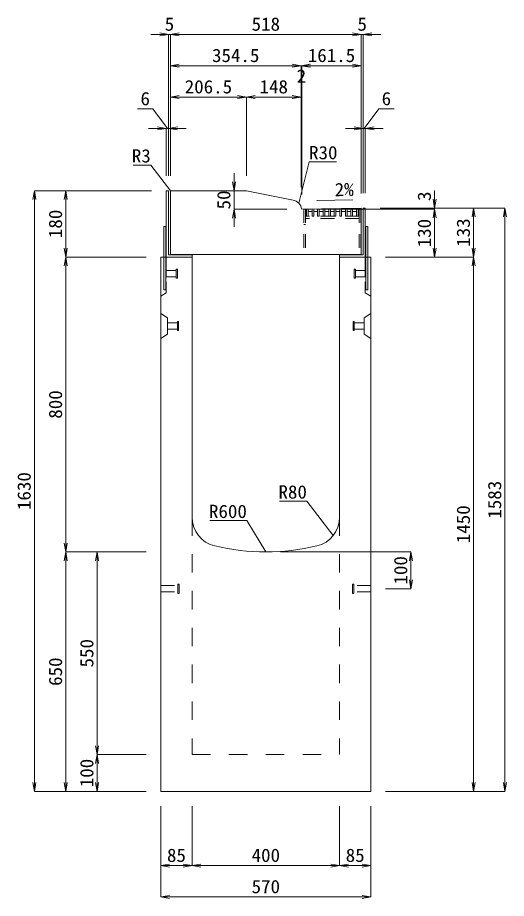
# Model space of a CAD drawing. Units: millimetres at full size. Extents: x -1809 to 57027, y -20349 to 17321.
# Drawn here: x 51395 to 52721, y -10886 to -8496 of the extents above; entities that cross this region are included whole.
import ezdxf
from ezdxf.enums import TextEntityAlignment as Align

# ---------------------------------------------------------------- set-up
doc = ezdxf.new("R2010")
doc.units = ezdxf.units.MM
doc.header["$LTSCALE"] = 50
for name, pattern in [('USER1', [2, 1, -1]), ('USER2', [1.35, 0.75, -0.6]), ('USER3', [1.35, 0.75, -0.6])]:
    doc.linetypes.add(name, pattern=pattern)
for name, color, linetype, lineweight in [('インサート', 3, 'USER2', 9), ('受枠', 3, 'Continuous', 5), ('寸法線', 7, 'Continuous', 13), ('引出線', 4, 'Continuous', 13), ('本体', 2, 'Continuous', 13), ('ｸﾞﾚｰﾁﾝｸﾞ', 7, 'USER3', 9)]:
    doc.layers.add(name, color=color, linetype=linetype, lineweight=lineweight)
doc.styles.add('ＭＳ 明朝', font='')
doc.styles.get('ＭＳ 明朝').set_extended_font_data('MS Mincho')

# ---------------------------------------------------------------- blocks, each defined once
blk = doc.blocks.new('open_arrow')
at = {"color": 0, "linetype": 'Continuous', "lineweight": -2}
blk.add_lwpolyline([(7.5, 1.25), (0, 0), (7.5, -1.25)], dxfattribs=at)

msp = doc.modelspace()

# ---------------------------------------------------------------- linework, layer by layer
at = {"layer": 'インサート'}
for p, q in [((51798.24, -9182.55), (51825.24, -9182.55)), ((51798.24, -9182.55), (51798.24, -9199.55)), ((51798.24, -9199.55), (51825.24, -9199.55)), ((51828.24, -9178.55), (51825.24, -9178.55)), ((51825.24, -9178.55), (51825.24, -9203.55)), ((51828.24, -9203.55), (51828.24, -9178.55)), ((52308.24, -9178.55), (52311.24, -9178.55)), ((52308.24, -9203.55), (52308.24, -9178.55)), ((52311.24, -9178.55), (52311.24, -9203.55)), ((52338.24, -9182.55), (52311.24, -9182.55)), ((52338.24, -9199.55), (52311.24, -9199.55)), ((52338.24, -9182.55), (52338.24, -9199.55)), ((51825.24, -9203.55), (51828.24, -9203.55)), ((52311.24, -9203.55), (52308.24, -9203.55)), ((51801.44, -9324.55), (51828.44, -9324.55)), ((51801.44, -9324.55), (51801.44, -9341.55)), ((51801.44, -9341.55), (51828.44, -9341.55)), ((51831.44, -9320.55), (51828.44, -9320.55)), ((51828.44, -9320.55), (51828.44, -9345.55)), ((51831.44, -9345.55), (51831.44, -9320.55)), ((52305.04, -9320.55), (52308.04, -9320.55)), ((52305.04, -9345.55), (52305.04, -9320.55)), ((52308.04, -9320.55), (52308.04, -9345.55)), ((52335.04, -9324.55), (52308.04, -9324.55)), ((52335.04, -9341.55), (52308.04, -9341.55)), ((52335.04, -9324.55), (52335.04, -9341.55)), ((51828.44, -9345.55), (51831.44, -9345.55)), ((52308.04, -9345.55), (52305.04, -9345.55)), ((51829.24, -10058.55), (51829.24, -10033.55)), ((51829.24, -10033.55), (51833.24, -10033.55)), ((51833.24, -10058.55), (51833.24, -10033.55)), ((52303.24, -10033.55), (52307.24, -10033.55)), ((52303.24, -10033.55), (52303.24, -10058.55)), ((52307.24, -10033.55), (52307.24, -10058.55)), ((51783.24, -10037.55), (51829.24, -10037.55)), ((51783.24, -10054.55), (51783.24, -10037.55)), ((51783.24, -10054.55), (51829.24, -10054.55)), ((51833.24, -10058.55), (51829.24, -10058.55)), ((52307.24, -10058.55), (52303.24, -10058.55)), ((52353.24, -10037.55), (52307.24, -10037.55)), ((52353.24, -10054.55), (52307.24, -10054.55)), ((52353.24, -10037.55), (52353.24, -10054.55))]:
    msp.add_line(p, q, dxfattribs=at)
at = {"layer": '受枠'}
for p, q in [((51804.24, -8966.05), (51798.24, -8966.05)), ((51798.24, -9146.05), (51798.24, -8966.05)), ((51804.24, -9140.05), (51804.24, -8966.05)), ((52332.24, -9140.05), (52332.24, -9013.05)), ((52332.24, -9013.05), (52338.24, -9013.05)), ((52338.24, -9146.05), (52338.24, -9013.05)), ((51791.24, -9063.05), (51791.24, -9235.05)), ((51797.24, -9063.05), (51791.24, -9063.05)), ((51797.24, -9063.05), (51797.24, -9235.05)), ((52339.24, -9063.05), (52339.24, -9235.05)), ((52339.24, -9063.05), (52345.24, -9063.05)), ((52345.24, -9063.05), (52345.24, -9235.05)), ((51868.24, -9146.05), (51798.24, -9146.05)), ((51868.24, -9140.05), (51804.24, -9140.05)), ((51868.24, -9146.05), (51868.24, -9140.05)), ((52268.24, -9146.05), (52268.24, -9140.05)), ((52268.24, -9140.05), (52332.24, -9140.05)), ((52338.24, -9146.05), (52268.24, -9146.05)), ((51791.24, -9235.05), (51797.24, -9235.05)), ((52345.24, -9235.05), (52339.24, -9235.05))]:
    msp.add_line(p, q, dxfattribs=at)
at = {"layer": '寸法線'}
for p, q in [((51857.24, -8541.93), (51756.24, -8541.93)), ((51804.24, -8926.03), (51804.24, -8541.93)), ((52327.24, -8541.93), (51809.24, -8541.93)), ((51809.24, -8926.03), (51809.24, -8541.93)), ((51809.24, -8926.03), (51809.24, -8541.93)), ((52279.24, -8541.93), (52380.24, -8541.93)), ((52327.24, -8973.23), (52327.24, -8541.93)), ((52327.24, -8973.23), (52327.24, -8541.93)), ((52332.24, -8973.03), (52332.24, -8541.93)), ((52211.74, -8626.93), (51809.24, -8626.93)), ((51809.24, -8926.03), (51809.24, -8626.93)), ((52213.67, -8626.93), (52115.74, -8626.93)), ((52163.74, -8956.03), (52163.74, -8626.93)), ((52327.24, -8626.93), (52165.67, -8626.93)), ((52165.67, -8976.03), (52165.67, -8626.93)), ((52327.24, -8973.23), (52327.24, -8626.93)), ((51809.24, -8711.93), (52015.74, -8711.93)), ((51809.24, -8926.03), (51809.24, -8711.93)), ((52015.74, -8926.03), (52015.74, -8711.93)), ((52015.74, -8711.93), (52163.74, -8711.93)), ((52015.74, -8926.03), (52015.74, -8711.93)), ((52163.74, -8956.03), (52163.74, -8711.93)), ((52163.74, -8956.03), (52163.74, -8717.95)), ((52165.67, -8976.03), (52165.67, -8717.95)), ((51761.62, -8744.13), (51720.39, -8744.13)), ((51801.24, -8796.93), (51761.62, -8744.13)), ((52335.24, -8796.93), (52374.86, -8744.13)), ((52374.86, -8744.13), (52416.09, -8744.13)), ((51852.24, -8796.93), (51750.24, -8796.93)), ((51798.24, -8926.03), (51798.24, -8796.93)), ((51804.24, -8926.03), (51804.24, -8796.93)), ((52284.24, -8796.93), (52386.24, -8796.93)), ((52332.24, -8973.03), (52332.24, -8796.93)), ((52338.24, -8973.03), (52338.24, -8796.93)), ((51982.08, -9064.11), (51982.08, -8918.05)), ((51440.3, -10596.05), (51440.3, -8966.05)), ((51758.22, -8966.05), (51440.3, -8966.05)), ((51525.3, -8966.05), (51525.3, -9146.05)), ((51758.22, -8966.05), (51525.3, -8966.05)), ((51982.08, -8966.05), (51975.72, -8966.05)), ((52526.18, -9064.05), (52526.18, -8965.05)), ((52125.66, -9016.11), (51982.08, -9016.11)), ((52205.69, -9016.05), (52526.18, -9016.05)), ((52205.69, -9016.05), (52526.18, -9016.05)), ((52378.26, -9013.05), (52632.02, -9013.05)), ((52378.26, -9013.05), (52717.02, -9013.05)), ((52378.26, -9013.05), (52526.18, -9013.05)), ((52526.18, -9146.05), (52526.18, -9016.05)), ((52632.02, -9013.05), (52632.02, -9146.05)), ((52717.02, -9013.05), (52717.02, -10596.05)), ((51743.22, -9146.05), (51525.3, -9146.05)), ((51525.3, -9146.05), (51525.3, -9946.05)), ((51743.22, -9146.05), (51525.3, -9146.05)), ((52393.26, -9146.05), (52632.02, -9146.05)), ((52393.26, -9146.05), (52632.02, -9146.05)), ((52393.26, -9146.05), (52526.18, -9146.05)), ((52632.02, -9146.05), (52632.02, -10596.05)), ((51743.22, -9946.05), (51525.3, -9946.05)), ((51525.3, -10596.05), (51525.3, -9946.05)), ((51743.22, -9946.05), (51525.3, -9946.05)), ((51610.3, -9946.05), (51610.3, -10496.05)), ((51743.22, -9946.05), (51610.3, -9946.05)), ((52108.26, -9946.05), (52462.02, -9946.05)), ((52462.02, -9946.05), (52462.02, -10046.05)), ((52393.26, -10046.05), (52462.02, -10046.05)), ((51743.22, -10496.05), (51610.3, -10496.05)), ((51610.3, -10496.05), (51610.3, -10596.05)), ((51743.22, -10496.05), (51610.3, -10496.05)), ((51743.22, -10596.05), (51440.3, -10596.05)), ((51743.22, -10596.05), (51525.3, -10596.05)), ((51743.22, -10596.05), (51610.3, -10596.05)), ((52393.26, -10596.05), (52632.02, -10596.05)), ((52393.26, -10596.05), (52717.02, -10596.05)), ((51783.24, -10636.07), (51783.24, -10797.21)), ((51783.24, -10636.07), (51783.24, -10882.21)), ((51868.24, -10636.07), (51868.24, -10797.21)), ((51868.24, -10636.07), (51868.24, -10797.21)), ((52268.24, -10636.07), (52268.24, -10797.21)), ((52268.24, -10636.07), (52268.24, -10797.21)), ((52353.24, -10636.07), (52353.24, -10797.21)), ((52353.24, -10636.07), (52353.24, -10882.21)), ((51783.24, -10797.21), (51868.24, -10797.21)), ((51868.24, -10797.21), (52268.24, -10797.21)), ((52268.24, -10797.21), (52353.24, -10797.21)), ((51783.24, -10882.21), (52353.24, -10882.21))]:
    msp.add_line(p, q, dxfattribs=at)
at = {"layer": '引出線'}
for points in [[(52157.65, -9000.19), (52185.55, -8887.86), (52260.23, -8887.86)], [(51810.12, -8966.93), (51756.07, -8896.57), (51708.34, -8896.57)], [(52207, -8992.9), (52255.74, -8991.93), (52304.49, -8990.95)], [(52251, -9901.63), (52179.74, -9808.52), (52105.07, -9808.52)], [(52068.24, -9946.05), (52016.88, -9861.3), (51915.87, -9861.3)]]:
    msp.add_lwpolyline(points, dxfattribs=at)
at = {"layer": '本体', "lineweight": 20}
for p, q in [((51809.24, -8966.05), (51809.24, -9139.05)), ((52015.74, -8966.05), (51809.24, -8966.05)), ((52142.05, -8991.66), (52015.74, -8966.05)), ((52165.67, -9016.05), (52327.24, -9013.25)), ((52327.24, -9139.05), (52327.24, -9013.25)), ((52327.24, -9139.05), (51809.24, -9139.05))]:
    msp.add_line(p, q, dxfattribs=at)
at = {"layer": '本体'}
for p, q in [((51783.24, -9146.05), (51783.24, -10596.05)), ((51868.24, -9146.05), (51783.24, -9146.05)), ((51868.24, -9146.05), (51868.24, -9852.02)), ((52268.24, -9852.02), (52268.24, -9146.05)), ((52353.24, -9146.05), (52268.24, -9146.05)), ((52353.24, -10596.05), (52353.24, -9146.05)), ((51783.24, -10596.05), (52353.24, -10596.05))]:
    msp.add_line(p, q, dxfattribs=at)
at = {"layer": '本体', "linetype": 'USER2', "lineweight": 9}
for p, q in [((51798.24, -9146.05), (51798.24, -9243.05)), ((52338.24, -9146.05), (52338.24, -9243.05)), ((51798.24, -9243.05), (51783.24, -9252.55)), ((52338.24, -9243.05), (52353.24, -9252.55))]:
    msp.add_line(p, q, dxfattribs=at)
at = {"layer": '本体', "lineweight": 9}
for p, q in [((51783.24, -9299.05), (51801.44, -9310.55)), ((51801.44, -9310.55), (51801.44, -9355.55)), ((52353.24, -9299.05), (52335.04, -9310.55)), ((52335.04, -9310.55), (52335.04, -9355.55)), ((51783.24, -9367.05), (51801.44, -9355.55)), ((52353.24, -9367.05), (52335.04, -9355.55))]:
    msp.add_line(p, q, dxfattribs=at)
at = {"layer": '本体', "linetype": 'USER1', "lineweight": 15}
for p, q in [((51868.24, -9852.02), (51868.24, -10496.05)), ((52268.24, -9852.02), (52268.24, -10496.05)), ((51868.24, -10496.05), (52268.24, -10496.05))]:
    msp.add_line(p, q, dxfattribs=at)
at = {"layer": '本体', "lineweight": 20}
for centre, radius, start, end in [((51812.24, -8969.05), 3, 90, 180), ((52136.09, -9021.06), 30, 9.60388, 78.54131)]:
    msp.add_arc(centre, radius, start, end, dxfattribs=at)
at = {"layer": '本体'}
for centre, radius, start, end in [((51948.24, -9852.02), 80, 180, 256.65764), ((52188.24, -9852.02), 80, 283.34236, 0), ((52068.24, -9346.05), 600, 256.65764, 283.34236)]:
    msp.add_arc(centre, radius, start, end, dxfattribs=at)
at = {"layer": 'ｸﾞﾚｰﾁﾝｸﾞ'}
for p, q in [((52171.24, -9016.05), (52171.24, -9139.05)), ((52326.24, -9016.05), (52171.24, -9016.05)), ((52175.74, -9016.05), (52175.74, -9139.05)), ((52178.74, -9035.05), (52178.74, -9016.05)), ((52183.2, -9022.05), (52193.8, -9022.05)), ((52183.24, -9035.05), (52183.24, -9016.05)), ((52193.8, -9035.05), (52193.8, -9016.05)), ((52198.25, -9022.05), (52208.85, -9022.05)), ((52198.3, -9035.05), (52198.3, -9016.05)), ((52208.85, -9035.05), (52208.85, -9016.05)), ((52213.31, -9022.05), (52223.91, -9022.05)), ((52213.35, -9035.05), (52213.35, -9016.05)), ((52223.91, -9035.05), (52223.91, -9016.05)), ((52228.36, -9022.05), (52238.96, -9022.05)), ((52228.41, -9035.05), (52228.41, -9016.05)), ((52238.96, -9035.05), (52238.96, -9016.05)), ((52243.42, -9022.05), (52254.02, -9022.05)), ((52243.46, -9035.05), (52243.46, -9016.05)), ((52254.02, -9035.05), (52254.02, -9016.05)), ((52258.47, -9022.05), (52269.07, -9022.05)), ((52258.52, -9035.05), (52258.52, -9016.05)), ((52269.07, -9035.05), (52269.07, -9016.05)), ((52273.53, -9022.05), (52284.13, -9022.05)), ((52273.57, -9035.05), (52273.57, -9016.05)), ((52284.13, -9035.05), (52284.13, -9016.05)), ((52288.59, -9022.05), (52299.19, -9022.05)), ((52288.63, -9035.05), (52288.63, -9016.05)), ((52299.19, -9035.05), (52299.19, -9016.05)), ((52303.69, -9035.05), (52303.69, -9016.05)), ((52303.69, -9022.05), (52314.24, -9022.05)), ((52314.24, -9035.05), (52314.24, -9016.05)), ((52318.74, -9035.05), (52318.74, -9016.05)), ((52321.74, -9016.05), (52321.74, -9139.05)), ((52326.24, -9016.05), (52326.24, -9139.05)), ((52175.74, -9057.55), (52171.24, -9057.55)), ((52321.74, -9035.05), (52175.74, -9035.05)), ((52321.74, -9041.05), (52175.74, -9041.05)), ((52178.74, -9035.05), (52183.24, -9035.05)), ((52193.8, -9035.05), (52198.3, -9035.05)), ((52208.85, -9035.05), (52213.35, -9035.05)), ((52223.91, -9035.05), (52228.41, -9035.05)), ((52238.96, -9035.05), (52243.46, -9035.05)), ((52254.02, -9035.05), (52258.52, -9035.05)), ((52269.07, -9035.05), (52273.57, -9035.05)), ((52284.13, -9035.05), (52288.63, -9035.05)), ((52299.19, -9035.05), (52303.69, -9035.05)), ((52314.24, -9035.05), (52318.74, -9035.05))]:
    msp.add_line(p, q, dxfattribs=at)

# ---------------------------------------------------------------- block references
at = {"layer": '寸法線', "xscale": 3.2, "yscale": 3.2}
for p, rotation in [((51804.24, -8541.93), 180), ((52327.24, -8541.93), 180), ((52327.24, -8541.93), 180), ((52163.74, -8626.93), 180), ((52327.24, -8626.93), 180), ((52015.74, -8711.93), 180), ((52163.74, -8711.93), 180), ((51798.24, -8796.93), 180), ((52332.24, -8796.93), 180), ((51982.08, -8966.05), 90), ((51440.3, -8966.05), 270), ((51525.3, -8966.05), 270), ((52526.18, -9013.05), 90), ((51982.08, -9016.11), 270), ((52526.18, -9016.05), 270), ((52526.18, -9016.05), 270), ((52632.02, -9013.05), 270), ((52717.02, -9013.05), 270), ((51525.3, -9146.05), 90), ((52526.18, -9146.05), 90), ((52632.02, -9146.05), 90), ((51525.3, -9146.05), 270), ((52632.02, -9146.05), 270), ((51525.3, -9946.05), 90), ((51525.3, -9946.05), 270), ((51610.3, -9946.05), 270), ((52462.02, -9946.05), 270), ((52462.02, -10046.05), 90), ((51610.3, -10496.05), 90), ((51610.3, -10496.05), 270), ((51440.3, -10596.05), 90), ((51525.3, -10596.05), 90), ((51610.3, -10596.05), 90), ((52632.02, -10596.05), 90), ((52717.02, -10596.05), 90), ((51868.24, -10797.21), 180), ((52268.24, -10797.21), 180), ((52353.24, -10797.21), 180), ((52353.24, -10882.21), 180)]:
    msp.add_blockref('open_arrow', p, dxfattribs=dict(at, rotation=rotation))
for p in [(51809.24, -8541.93), (51809.24, -8541.93), (52332.24, -8541.93), (51809.24, -8626.93), (52163.74, -8626.93), (52165.67, -8626.93), (52165.67, -8626.93), (51809.24, -8711.93), (52015.74, -8711.93), (51804.24, -8796.93), (52338.24, -8796.93), (51783.24, -10797.21), (51868.24, -10797.21), (52268.24, -10797.21), (51783.24, -10882.21)]:
    msp.add_blockref('open_arrow', p, dxfattribs=at)
at = {"layer": '引出線', "xscale": 0.0533, "yscale": 0.0533}
for p, rotation in [((51810.12, -8966.93), 127.5), ((52157.65, -9000.19), 76), ((52207, -8992.9), 1.1), ((52251, -9901.63), 127.4), ((52068.24, -9946.05), 121.2)]:
    msp.add_blockref('open_arrow', p, dxfattribs=dict(at, rotation=rotation))

# ---------------------------------------------------------------- texts
at = {"layer": '寸法線', "style": 'ＭＳ 明朝', "width": 1.05}
for s, p in [('5', (51806.74, -8513.91)), ('518', (52068.24, -8513.91)), ('5', (52329.74, -8513.91)), ('354.5', (51986.49, -8598.91)), ('161.5', (52246.46, -8598.91)), ('2', (52164.71, -8654.95)), ('206.5', (51912.49, -8683.91)), ('148', (52089.74, -8683.91)), ('6', (51741.01, -8716.11)), ('6', (52395.47, -8716.11)), ('85', (51825.74, -10769.19)), ('400', (52068.24, -10769.19)), ('85', (52310.74, -10769.19)), ('570', (52068.24, -10854.19))]:
    msp.add_text(s, height=36.03, dxfattribs=at).set_placement(p, align=Align.MIDDLE_CENTER)
for s, p in [('50', (51954.06, -8991.08)), ('3', (52498.16, -8980.99)), ('180', (51497.28, -9056.05)), ('130', (52498.16, -9081.05)), ('133', (52604, -9079.55)), ('800', (51497.28, -9546.05)), ('1630', (51412.28, -9781.05)), ('1583', (52689, -9804.55)), ('1450', (52604, -9871.05)), ('100', (52434, -9996.05)), ('550', (51582.28, -10221.05)), ('650', (51497.28, -10271.05)), ('100', (51582.28, -10546.05))]:
    msp.add_text(s, height=36.03, rotation=90, dxfattribs=at).set_placement(p, align=Align.MIDDLE_CENTER)
at = {"layer": '引出線', "style": 'ＭＳ 明朝', "width": 1.05}
for s, p in [('R3', (51756.07, -8853.37)), ('R80', (52179.74, -9765.32)), ('R600', (52016.88, -9818.1))]:
    msp.add_text(s, height=36.03, dxfattribs=at).set_placement(p, align=Align.TOP_RIGHT)
msp.add_text('R30', height=36.03, dxfattribs=at).set_placement((52185.55, -8844.66), align=Align.TOP_LEFT)
msp.add_text('2%', height=36.03, rotation=1.146, dxfattribs=at).set_placement((52254.81, -8945.04), align=Align.TOP_LEFT)

doc.saveas('drawing.dxf')
